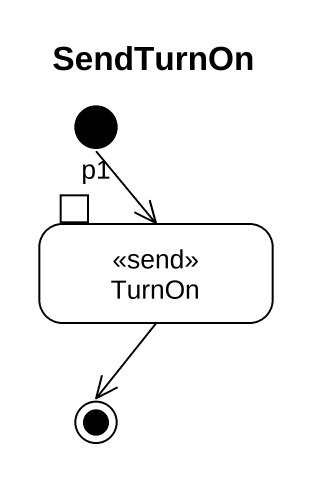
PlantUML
@startuml
title SendTurnOn
hide empty description
state TurnOn <<send>> {
  state p1 <<inputPin>>
}
[*] --> TurnOn
TurnOn --> [*]
@enduml
